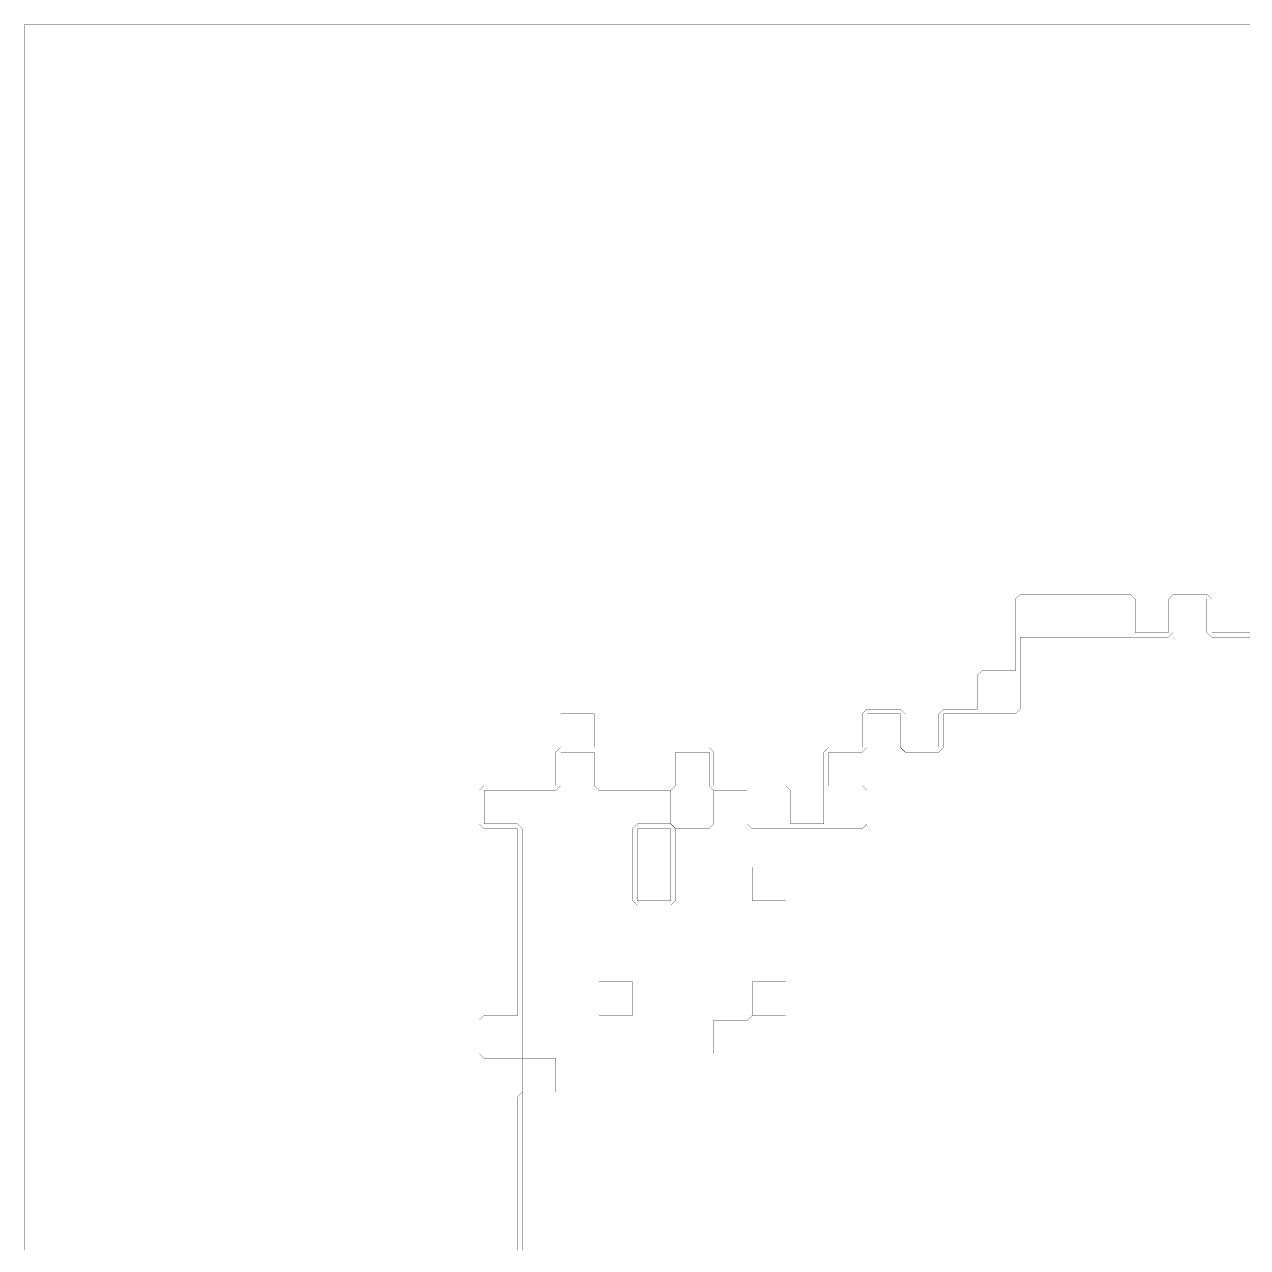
# Model space of a CAD drawing. Header units: metres. Extents: x 0 to 4990, y -4990 to 0.
# Drawn here: x 0 to 2495, y -2495 to 0 of the extents above; entities that cross this region are included whole.
import ezdxf

# ---------------------------------------------------------------- set-up
doc = ezdxf.new("R2010")
doc.units = ezdxf.units.M
for name, color, linetype in [('conductor', 1, 'Continuous'), ('dielectric', 8, 'Continuous'), ('substrate', 5, 'Continuous')]:
    doc.layers.add(name, color=color, linetype=linetype)

msp = doc.modelspace()

# ---------------------------------------------------------------- linework, layer by layer
at = {"layer": 'conductor', "const_width": 0.5}
msp.add_lwpolyline([(2500, -1250), (2490.234375, -1250), (2480.46875, -1250), (2470.703125, -1250), (2460.9375, -1250), (2451.171875, -1250), (2441.40625, -1250), (2431.640625, -1250), (2421.875, -1250), (2412.109375, -1240.234375), (2412.109375, -1230.46875), (2412.109375, -1220.703125), (2412.109375, -1210.9375), (2412.109375, -1201.171875), (2412.109375, -1191.40625), (2412.109375, -1181.640625), (2412.109375, -1171.875), (2402.34375, -1171.875), (2392.578125, -1171.875), (2382.8125, -1171.875), (2373.046875, -1171.875), (2363.28125, -1171.875), (2353.515625, -1171.875), (2343.75, -1171.875), (2343.75, -1181.640625), (2343.75, -1191.40625), (2343.75, -1201.171875), (2343.75, -1210.9375), (2343.75, -1220.703125), (2343.75, -1230.46875), (2343.75, -1240.234375), (2333.984375, -1250), (2324.21875, -1250), (2314.453125, -1250), (2304.6875, -1250), (2294.921875, -1250), (2285.15625, -1250), (2275.390625, -1250), (2265.625, -1250), (2255.859375, -1250), (2246.09375, -1250), (2236.328125, -1250), (2226.5625, -1250), (2216.796875, -1250), (2207.03125, -1250), (2197.265625, -1250), (2187.5, -1250), (2177.734375, -1250), (2167.96875, -1250), (2158.203125, -1250), (2148.4375, -1250), (2138.671875, -1250), (2128.90625, -1250), (2119.140625, -1250), (2109.375, -1250), (2099.609375, -1250), (2089.84375, -1250), (2080.078125, -1250), (2070.3125, -1250), (2060.546875, -1250), (2050.78125, -1250), (2041.015625, -1250), (2031.25, -1250), (2031.25, -1259.765625), (2031.25, -1269.53125), (2031.25, -1279.296875), (2031.25, -1289.0625), (2031.25, -1298.828125), (2031.25, -1308.59375), (2031.25, -1318.359375), (2031.25, -1328.125), (2031.25, -1337.890625), (2031.25, -1347.65625), (2031.25, -1357.421875), (2031.25, -1367.1875), (2031.25, -1376.953125), (2031.25, -1386.71875), (2031.25, -1396.484375), (2021.484375, -1406.25), (2011.71875, -1406.25), (2001.953125, -1406.25), (1992.1875, -1406.25), (1982.421875, -1406.25), (1972.65625, -1406.25), (1962.890625, -1406.25), (1953.125, -1406.25), (1943.359375, -1406.25), (1933.59375, -1406.25), (1923.828125, -1406.25), (1914.0625, -1406.25), (1904.296875, -1406.25), (1894.53125, -1406.25), (1884.765625, -1406.25), (1875, -1406.25), (1875, -1416.015625), (1875, -1425.78125), (1875, -1435.546875), (1875, -1445.3125), (1875, -1455.078125), (1875, -1464.84375), (1875, -1474.609375), (1865.234375, -1484.375), (1855.46875, -1484.375), (1845.703125, -1484.375), (1835.9375, -1484.375), (1826.171875, -1484.375), (1816.40625, -1484.375), (1806.640625, -1484.375), (1796.875, -1484.375), (1787.109375, -1474.609375), (1787.109375, -1464.84375), (1787.109375, -1455.078125), (1787.109375, -1445.3125), (1787.109375, -1435.546875), (1787.109375, -1425.78125), (1787.109375, -1416.015625), (1787.109375, -1406.25), (1777.34375, -1406.25), (1767.578125, -1406.25), (1757.8125, -1406.25), (1748.046875, -1406.25), (1738.28125, -1406.25), (1728.515625, -1406.25), (1718.75, -1406.25), (1718.75, -1416.015625), (1718.75, -1425.78125), (1718.75, -1435.546875), (1718.75, -1445.3125), (1718.75, -1455.078125), (1718.75, -1464.84375), (1718.75, -1474.609375), (1708.984375, -1484.375), (1699.21875, -1484.375), (1689.453125, -1484.375), (1679.6875, -1484.375), (1669.921875, -1484.375), (1660.15625, -1484.375), (1650.390625, -1484.375), (1640.625, -1484.375), (1640.625, -1494.140625), (1640.625, -1503.90625), (1640.625, -1513.671875), (1640.625, -1523.4375), (1640.625, -1533.203125), (1640.625, -1542.96875), (1640.625, -1552.734375), (1650.390625, -1552.734375), (1660.15625, -1552.734375), (1669.921875, -1552.734375), (1679.6875, -1552.734375), (1689.453125, -1552.734375), (1699.21875, -1552.734375), (1708.984375, -1552.734375), (1718.75, -1562.5), (1718.75, -1572.265625), (1718.75, -1582.03125), (1718.75, -1591.796875), (1718.75, -1601.5625), (1718.75, -1611.328125), (1718.75, -1621.09375), (1718.75, -1630.859375), (1708.984375, -1640.625), (1699.21875, -1640.625), (1689.453125, -1640.625), (1679.6875, -1640.625), (1669.921875, -1640.625), (1660.15625, -1640.625), (1650.390625, -1640.625), (1640.625, -1640.625), (1630.859375, -1640.625), (1621.09375, -1640.625), (1611.328125, -1640.625), (1601.5625, -1640.625), (1591.796875, -1640.625), (1582.03125, -1640.625), (1572.265625, -1640.625), (1562.5, -1640.625), (1552.734375, -1640.625), (1542.96875, -1640.625), (1533.203125, -1640.625), (1523.4375, -1640.625), (1513.671875, -1640.625), (1503.90625, -1640.625), (1494.140625, -1640.625), (1484.375, -1640.625), (1474.609375, -1630.859375), (1474.609375, -1621.09375), (1474.609375, -1611.328125), (1474.609375, -1601.5625), (1474.609375, -1591.796875), (1474.609375, -1582.03125), (1474.609375, -1572.265625), (1474.609375, -1562.5), (1464.84375, -1562.5), (1455.078125, -1562.5), (1445.3125, -1562.5), (1435.546875, -1562.5), (1425.78125, -1562.5), (1416.015625, -1562.5), (1406.25, -1562.5), (1396.484375, -1552.734375), (1396.484375, -1542.96875), (1396.484375, -1533.203125), (1396.484375, -1523.4375), (1396.484375, -1513.671875), (1396.484375, -1503.90625), (1396.484375, -1494.140625), (1396.484375, -1484.375), (1386.71875, -1484.375), (1376.953125, -1484.375), (1367.1875, -1484.375), (1357.421875, -1484.375), (1347.65625, -1484.375), (1337.890625, -1484.375), (1328.125, -1484.375), (1328.125, -1494.140625), (1328.125, -1503.90625), (1328.125, -1513.671875), (1328.125, -1523.4375), (1328.125, -1533.203125), (1328.125, -1542.96875), (1328.125, -1552.734375), (1318.359375, -1562.5), (1308.59375, -1562.5), (1298.828125, -1562.5), (1289.0625, -1562.5), (1279.296875, -1562.5), (1269.53125, -1562.5), (1259.765625, -1562.5), (1250, -1562.5), (1240.234375, -1562.5), (1230.46875, -1562.5), (1220.703125, -1562.5), (1210.9375, -1562.5), (1201.171875, -1562.5), (1191.40625, -1562.5), (1181.640625, -1562.5), (1171.875, -1562.5), (1162.109375, -1552.734375), (1162.109375, -1542.96875), (1162.109375, -1533.203125), (1162.109375, -1523.4375), (1162.109375, -1513.671875), (1162.109375, -1503.90625), (1162.109375, -1494.140625), (1162.109375, -1484.375), (1152.34375, -1484.375), (1142.578125, -1484.375), (1132.8125, -1484.375), (1123.046875, -1484.375), (1113.28125, -1484.375), (1103.515625, -1484.375), (1093.75, -1484.375), (1093.75, -1494.140625), (1093.75, -1503.90625), (1093.75, -1513.671875), (1093.75, -1523.4375), (1093.75, -1533.203125), (1093.75, -1542.96875), (1093.75, -1552.734375), (1083.984375, -1562.5), (1074.21875, -1562.5), (1064.453125, -1562.5), (1054.6875, -1562.5), (1044.921875, -1562.5), (1035.15625, -1562.5), (1025.390625, -1562.5), (1015.625, -1562.5), (1005.859375, -1562.5), (996.09375, -1562.5), (986.328125, -1562.5), (976.5625, -1562.5), (966.796875, -1562.5), (957.03125, -1562.5), (947.265625, -1562.5), (937.5, -1562.5), (937.5, -1572.265625), (937.5, -1582.03125), (937.5, -1591.796875), (937.5, -1601.5625), (937.5, -1611.328125), (937.5, -1621.09375), (937.5, -1630.859375), (947.265625, -1630.859375), (957.03125, -1630.859375), (966.796875, -1630.859375), (976.5625, -1630.859375), (986.328125, -1630.859375), (996.09375, -1630.859375), (1005.859375, -1630.859375), (1015.625, -1640.625), (1015.625, -1650.390625), (1015.625, -1660.15625), (1015.625, -1669.921875), (1015.625, -1679.6875), (1015.625, -1689.453125), (1015.625, -1699.21875), (1015.625, -1708.984375), (1015.625, -1718.75), (1015.625, -1728.515625), (1015.625, -1738.28125), (1015.625, -1748.046875), (1015.625, -1757.8125), (1015.625, -1767.578125), (1015.625, -1777.34375), (1015.625, -1787.109375), (1015.625, -1796.875), (1015.625, -1806.640625), (1015.625, -1816.40625), (1015.625, -1826.171875), (1015.625, -1835.9375), (1015.625, -1845.703125), (1015.625, -1855.46875), (1015.625, -1865.234375), (1015.625, -1875), (1015.625, -1884.765625), (1015.625, -1894.53125), (1015.625, -1904.296875), (1015.625, -1914.0625), (1015.625, -1923.828125), (1015.625, -1933.59375), (1015.625, -1943.359375), (1015.625, -1953.125), (1015.625, -1962.890625), (1015.625, -1972.65625), (1015.625, -1982.421875), (1015.625, -1992.1875), (1015.625, -2001.953125), (1015.625, -2011.71875), (1015.625, -2021.484375), (1015.625, -2031.25), (1015.625, -2041.015625), (1015.625, -2050.78125), (1015.625, -2060.546875), (1015.625, -2070.3125), (1015.625, -2080.078125), (1015.625, -2089.84375), (1015.625, -2099.609375), (1015.625, -2109.375), (1015.625, -2119.140625), (1015.625, -2128.90625), (1015.625, -2138.671875), (1015.625, -2148.4375), (1015.625, -2158.203125), (1015.625, -2167.96875), (1015.625, -2177.734375), (1015.625, -2187.5), (1015.625, -2197.265625), (1015.625, -2207.03125), (1015.625, -2216.796875), (1015.625, -2226.5625), (1015.625, -2236.328125), (1015.625, -2246.09375), (1015.625, -2255.859375), (1015.625, -2265.625), (1015.625, -2275.390625), (1015.625, -2285.15625), (1015.625, -2294.921875), (1015.625, -2304.6875), (1015.625, -2314.453125), (1015.625, -2324.21875), (1015.625, -2333.984375), (1015.625, -2343.75), (1015.625, -2353.515625), (1015.625, -2363.28125), (1015.625, -2373.046875), (1015.625, -2382.8125), (1015.625, -2392.578125), (1015.625, -2402.34375), (1015.625, -2412.109375), (1015.625, -2421.875), (1015.625, -2431.640625), (1015.625, -2441.40625), (1015.625, -2451.171875), (1015.625, -2460.9375), (1015.625, -2470.703125), (1015.625, -2480.46875), (1015.625, -2490.234375), (1015.625, -2500)], dxfattribs=at)
for points in [[(1318.359375, -1562.5), (1328.125, -1552.734375), (1337.890625, -1552.734375), (1347.65625, -1552.734375), (1357.421875, -1552.734375), (1367.1875, -1552.734375), (1376.953125, -1552.734375), (1386.71875, -1552.734375), (1396.484375, -1552.734375), (1406.25, -1562.5), (1406.25, -1572.265625), (1406.25, -1582.03125), (1406.25, -1591.796875), (1406.25, -1601.5625), (1406.25, -1611.328125), (1406.25, -1621.09375), (1406.25, -1630.859375), (1396.484375, -1640.625), (1386.71875, -1640.625), (1376.953125, -1640.625), (1367.1875, -1640.625), (1357.421875, -1640.625), (1347.65625, -1640.625), (1337.890625, -1640.625), (1328.125, -1640.625), (1318.359375, -1630.859375), (1318.359375, -1621.09375), (1318.359375, -1611.328125), (1318.359375, -1601.5625), (1318.359375, -1591.796875), (1318.359375, -1582.03125), (1318.359375, -1572.265625)], [(1240.234375, -1640.625), (1250, -1630.859375), (1259.765625, -1630.859375), (1269.53125, -1630.859375), (1279.296875, -1630.859375), (1289.0625, -1630.859375), (1298.828125, -1630.859375), (1308.59375, -1630.859375), (1318.359375, -1630.859375), (1328.125, -1640.625), (1328.125, -1650.390625), (1328.125, -1660.15625), (1328.125, -1669.921875), (1328.125, -1679.6875), (1328.125, -1689.453125), (1328.125, -1699.21875), (1328.125, -1708.984375), (1328.125, -1718.75), (1328.125, -1728.515625), (1328.125, -1738.28125), (1328.125, -1748.046875), (1328.125, -1757.8125), (1328.125, -1767.578125), (1328.125, -1777.34375), (1328.125, -1787.109375), (1318.359375, -1796.875), (1308.59375, -1796.875), (1298.828125, -1796.875), (1289.0625, -1796.875), (1279.296875, -1796.875), (1269.53125, -1796.875), (1259.765625, -1796.875), (1250, -1796.875), (1240.234375, -1787.109375), (1240.234375, -1777.34375), (1240.234375, -1767.578125), (1240.234375, -1757.8125), (1240.234375, -1748.046875), (1240.234375, -1738.28125), (1240.234375, -1728.515625), (1240.234375, -1718.75), (1240.234375, -1708.984375), (1240.234375, -1699.21875), (1240.234375, -1689.453125), (1240.234375, -1679.6875), (1240.234375, -1669.921875), (1240.234375, -1660.15625), (1240.234375, -1650.390625)]]:
    msp.add_lwpolyline(points, close=True, dxfattribs=at)
at = {"layer": 'dielectric', "const_width": 0.5}
msp.add_lwpolyline([(1093.75, -1406.25), (1093.75, -1416.015625), (1093.75, -1425.78125), (1093.75, -1435.546875), (1093.75, -1445.3125), (1093.75, -1455.078125), (1093.75, -1464.84375), (1093.75, -1474.609375), (1103.515625, -1474.609375), (1113.28125, -1474.609375), (1123.046875, -1474.609375), (1132.8125, -1474.609375), (1142.578125, -1474.609375), (1152.34375, -1474.609375), (1162.109375, -1474.609375), (1162.109375, -1464.84375), (1162.109375, -1455.078125), (1162.109375, -1445.3125), (1162.109375, -1435.546875), (1162.109375, -1425.78125), (1162.109375, -1416.015625), (1162.109375, -1406.25), (1152.34375, -1406.25), (1142.578125, -1406.25), (1132.8125, -1406.25), (1123.046875, -1406.25), (1113.28125, -1406.25), (1103.515625, -1406.25)], close=True, dxfattribs=at)
at = {"layer": 'substrate', "const_width": 0.5}
for points in [[(2500, 0), (2490.234375, 0), (2480.46875, 0), (2470.703125, 0), (2460.9375, 0), (2451.171875, 0), (2441.40625, 0), (2431.640625, 0), (2421.875, 0), (2412.109375, 0), (2402.34375, 0), (2392.578125, 0), (2382.8125, 0), (2373.046875, 0), (2363.28125, 0), (2353.515625, 0), (2343.75, 0), (2333.984375, 0), (2324.21875, 0), (2314.453125, 0), (2304.6875, 0), (2294.921875, 0), (2285.15625, 0), (2275.390625, 0), (2265.625, 0), (2255.859375, 0), (2246.09375, 0), (2236.328125, 0), (2226.5625, 0), (2216.796875, 0), (2207.03125, 0), (2197.265625, 0), (2187.5, 0), (2177.734375, 0), (2167.96875, 0), (2158.203125, 0), (2148.4375, 0), (2138.671875, 0), (2128.90625, 0), (2119.140625, 0), (2109.375, 0), (2099.609375, 0), (2089.84375, 0), (2080.078125, 0), (2070.3125, 0), (2060.546875, 0), (2050.78125, 0), (2041.015625, 0), (2031.25, 0), (2021.484375, 0), (2011.71875, 0), (2001.953125, 0), (1992.1875, 0), (1982.421875, 0), (1972.65625, 0), (1962.890625, 0), (1953.125, 0), (1943.359375, 0), (1933.59375, 0), (1923.828125, 0), (1914.0625, 0), (1904.296875, 0), (1894.53125, 0), (1884.765625, 0), (1875, 0), (1865.234375, 0), (1855.46875, 0), (1845.703125, 0), (1835.9375, 0), (1826.171875, 0), (1816.40625, 0), (1806.640625, 0), (1796.875, 0), (1787.109375, 0), (1777.34375, 0), (1767.578125, 0), (1757.8125, 0), (1748.046875, 0), (1738.28125, 0), (1728.515625, 0), (1718.75, 0), (1708.984375, 0), (1699.21875, 0), (1689.453125, 0), (1679.6875, 0), (1669.921875, 0), (1660.15625, 0), (1650.390625, 0), (1640.625, 0), (1630.859375, 0), (1621.09375, 0), (1611.328125, 0), (1601.5625, 0), (1591.796875, 0), (1582.03125, 0), (1572.265625, 0), (1562.5, 0), (1552.734375, 0), (1542.96875, 0), (1533.203125, 0), (1523.4375, 0), (1513.671875, 0), (1503.90625, 0), (1494.140625, 0), (1484.375, 0), (1474.609375, 0), (1464.84375, 0), (1455.078125, 0), (1445.3125, 0), (1435.546875, 0), (1425.78125, 0), (1416.015625, 0), (1406.25, 0), (1396.484375, 0), (1386.71875, 0), (1376.953125, 0), (1367.1875, 0), (1357.421875, 0), (1347.65625, 0), (1337.890625, 0), (1328.125, 0), (1318.359375, 0), (1308.59375, 0), (1298.828125, 0), (1289.0625, 0), (1279.296875, 0), (1269.53125, 0), (1259.765625, 0), (1250, 0), (1240.234375, 0), (1230.46875, 0), (1220.703125, 0), (1210.9375, 0), (1201.171875, 0), (1191.40625, 0), (1181.640625, 0), (1171.875, 0), (1162.109375, 0), (1152.34375, 0), (1142.578125, 0), (1132.8125, 0), (1123.046875, 0), (1113.28125, 0), (1103.515625, 0), (1093.75, 0), (1083.984375, 0), (1074.21875, 0), (1064.453125, 0), (1054.6875, 0), (1044.921875, 0), (1035.15625, 0), (1025.390625, 0), (1015.625, 0), (1005.859375, 0), (996.09375, 0), (986.328125, 0), (976.5625, 0), (966.796875, 0), (957.03125, 0), (947.265625, 0), (937.5, 0), (927.734375, 0), (917.96875, 0), (908.203125, 0), (898.4375, 0), (888.671875, 0), (878.90625, 0), (869.140625, 0), (859.375, 0), (849.609375, 0), (839.84375, 0), (830.078125, 0), (820.3125, 0), (810.546875, 0), (800.78125, 0), (791.015625, 0), (781.25, 0), (771.484375, 0), (761.71875, 0), (751.953125, 0), (742.1875, 0), (732.421875, 0), (722.65625, 0), (712.890625, 0), (703.125, 0), (693.359375, 0), (683.59375, 0), (673.828125, 0), (664.0625, 0), (654.296875, 0), (644.53125, 0), (634.765625, 0), (625, 0), (615.234375, 0), (605.46875, 0), (595.703125, 0), (585.9375, 0), (576.171875, 0), (566.40625, 0), (556.640625, 0), (546.875, 0), (537.109375, 0), (527.34375, 0), (517.578125, 0), (507.8125, 0), (498.046875, 0), (488.28125, 0), (478.515625, 0), (468.75, 0), (458.984375, 0), (449.21875, 0), (439.453125, 0), (429.6875, 0), (419.921875, 0), (410.15625, 0), (400.390625, 0), (390.625, 0), (380.859375, 0), (371.09375, 0), (361.328125, 0), (351.5625, 0), (341.796875, 0), (332.03125, 0), (322.265625, 0), (312.5, 0), (302.734375, 0), (292.96875, 0), (283.203125, 0), (273.4375, 0), (263.671875, 0), (253.90625, 0), (244.140625, 0), (234.375, 0), (224.609375, 0), (214.84375, 0), (205.078125, 0), (195.3125, 0), (185.546875, 0), (175.78125, 0), (166.015625, 0), (156.25, 0), (146.484375, 0), (136.71875, 0), (126.953125, 0), (117.1875, 0), (107.421875, 0), (97.65625, 0), (87.890625, 0), (78.125, 0), (68.359375, 0), (58.59375, 0), (48.828125, 0), (39.0625, 0), (29.296875, 0), (19.53125, 0), (9.765625, 0), (0, 0), (0, -9.765625), (0, -19.53125), (0, -29.296875), (0, -39.0625), (0, -48.828125), (0, -58.59375), (0, -68.359375), (0, -78.125), (0, -87.890625), (0, -97.65625), (0, -107.421875), (0, -117.1875), (0, -126.953125), (0, -136.71875), (0, -146.484375), (0, -156.25), (0, -166.015625), (0, -175.78125), (0, -185.546875), (0, -195.3125), (0, -205.078125), (0, -214.84375), (0, -224.609375), (0, -234.375), (0, -244.140625), (0, -253.90625), (0, -263.671875), (0, -273.4375), (0, -283.203125), (0, -292.96875), (0, -302.734375), (0, -312.5), (0, -322.265625), (0, -332.03125), (0, -341.796875), (0, -351.5625), (0, -361.328125), (0, -371.09375), (0, -380.859375), (0, -390.625), (0, -400.390625), (0, -410.15625), (0, -419.921875), (0, -429.6875), (0, -439.453125), (0, -449.21875), (0, -458.984375), (0, -468.75), (0, -478.515625), (0, -488.28125), (0, -498.046875), (0, -507.8125), (0, -517.578125), (0, -527.34375), (0, -537.109375), (0, -546.875), (0, -556.640625), (0, -566.40625), (0, -576.171875), (0, -585.9375), (0, -595.703125), (0, -605.46875), (0, -615.234375), (0, -625), (0, -634.765625), (0, -644.53125), (0, -654.296875), (0, -664.0625), (0, -673.828125), (0, -683.59375), (0, -693.359375), (0, -703.125), (0, -712.890625), (0, -722.65625), (0, -732.421875), (0, -742.1875), (0, -751.953125), (0, -761.71875), (0, -771.484375), (0, -781.25), (0, -791.015625), (0, -800.78125), (0, -810.546875), (0, -820.3125), (0, -830.078125), (0, -839.84375), (0, -849.609375), (0, -859.375), (0, -869.140625), (0, -878.90625), (0, -888.671875), (0, -898.4375), (0, -908.203125), (0, -917.96875), (0, -927.734375), (0, -937.5), (0, -947.265625), (0, -957.03125), (0, -966.796875), (0, -976.5625), (0, -986.328125), (0, -996.09375), (0, -1005.859375), (0, -1015.625), (0, -1025.390625), (0, -1035.15625), (0, -1044.921875), (0, -1054.6875), (0, -1064.453125), (0, -1074.21875), (0, -1083.984375), (0, -1093.75), (0, -1103.515625), (0, -1113.28125), (0, -1123.046875), (0, -1132.8125), (0, -1142.578125), (0, -1152.34375), (0, -1162.109375), (0, -1171.875), (0, -1181.640625), (0, -1191.40625), (0, -1201.171875), (0, -1210.9375), (0, -1220.703125), (0, -1230.46875), (0, -1240.234375), (0, -1250), (0, -1259.765625), (0, -1269.53125), (0, -1279.296875), (0, -1289.0625), (0, -1298.828125), (0, -1308.59375), (0, -1318.359375), (0, -1328.125), (0, -1337.890625), (0, -1347.65625), (0, -1357.421875), (0, -1367.1875), (0, -1376.953125), (0, -1386.71875), (0, -1396.484375), (0, -1406.25), (0, -1416.015625), (0, -1425.78125), (0, -1435.546875), (0, -1445.3125), (0, -1455.078125), (0, -1464.84375), (0, -1474.609375), (0, -1484.375), (0, -1494.140625), (0, -1503.90625), (0, -1513.671875), (0, -1523.4375), (0, -1533.203125), (0, -1542.96875), (0, -1552.734375), (0, -1562.5), (0, -1572.265625), (0, -1582.03125), (0, -1591.796875), (0, -1601.5625), (0, -1611.328125), (0, -1621.09375), (0, -1630.859375), (0, -1640.625), (0, -1650.390625), (0, -1660.15625), (0, -1669.921875), (0, -1679.6875), (0, -1689.453125), (0, -1699.21875), (0, -1708.984375), (0, -1718.75), (0, -1728.515625), (0, -1738.28125), (0, -1748.046875), (0, -1757.8125), (0, -1767.578125), (0, -1777.34375), (0, -1787.109375), (0, -1796.875), (0, -1806.640625), (0, -1816.40625), (0, -1826.171875), (0, -1835.9375), (0, -1845.703125), (0, -1855.46875), (0, -1865.234375), (0, -1875), (0, -1884.765625), (0, -1894.53125), (0, -1904.296875), (0, -1914.0625), (0, -1923.828125), (0, -1933.59375), (0, -1943.359375), (0, -1953.125), (0, -1962.890625), (0, -1972.65625), (0, -1982.421875), (0, -1992.1875), (0, -2001.953125), (0, -2011.71875), (0, -2021.484375), (0, -2031.25), (0, -2041.015625), (0, -2050.78125), (0, -2060.546875), (0, -2070.3125), (0, -2080.078125), (0, -2089.84375), (0, -2099.609375), (0, -2109.375), (0, -2119.140625), (0, -2128.90625), (0, -2138.671875), (0, -2148.4375), (0, -2158.203125), (0, -2167.96875), (0, -2177.734375), (0, -2187.5), (0, -2197.265625), (0, -2207.03125), (0, -2216.796875), (0, -2226.5625), (0, -2236.328125), (0, -2246.09375), (0, -2255.859375), (0, -2265.625), (0, -2275.390625), (0, -2285.15625), (0, -2294.921875), (0, -2304.6875), (0, -2314.453125), (0, -2324.21875), (0, -2333.984375), (0, -2343.75), (0, -2353.515625), (0, -2363.28125), (0, -2373.046875), (0, -2382.8125), (0, -2392.578125), (0, -2402.34375), (0, -2412.109375), (0, -2421.875), (0, -2431.640625), (0, -2441.40625), (0, -2451.171875), (0, -2460.9375), (0, -2470.703125), (0, -2480.46875), (0, -2490.234375), (0, -2500)], [(1005.859375, -2500), (1005.859375, -2490.234375), (1005.859375, -2480.46875), (1005.859375, -2470.703125), (1005.859375, -2460.9375), (1005.859375, -2451.171875), (1005.859375, -2441.40625), (1005.859375, -2431.640625), (1005.859375, -2421.875), (1005.859375, -2412.109375), (1005.859375, -2402.34375), (1005.859375, -2392.578125), (1005.859375, -2382.8125), (1005.859375, -2373.046875), (1005.859375, -2363.28125), (1005.859375, -2353.515625), (1005.859375, -2343.75), (1005.859375, -2333.984375), (1005.859375, -2324.21875), (1005.859375, -2314.453125), (1005.859375, -2304.6875), (1005.859375, -2294.921875), (1005.859375, -2285.15625), (1005.859375, -2275.390625), (1005.859375, -2265.625), (1005.859375, -2255.859375), (1005.859375, -2246.09375), (1005.859375, -2236.328125), (1005.859375, -2226.5625), (1005.859375, -2216.796875), (1005.859375, -2207.03125), (1005.859375, -2197.265625), (1005.859375, -2187.5), (1015.625, -2177.734375), (1025.390625, -2177.734375), (1035.15625, -2177.734375), (1044.921875, -2177.734375), (1054.6875, -2177.734375), (1064.453125, -2177.734375), (1074.21875, -2177.734375), (1083.984375, -2177.734375), (1083.984375, -2167.96875), (1083.984375, -2158.203125), (1083.984375, -2148.4375), (1083.984375, -2138.671875), (1083.984375, -2128.90625), (1083.984375, -2119.140625), (1083.984375, -2109.375), (1074.21875, -2109.375), (1064.453125, -2109.375), (1054.6875, -2109.375), (1044.921875, -2109.375), (1035.15625, -2109.375), (1025.390625, -2109.375), (1015.625, -2109.375), (1005.859375, -2109.375), (996.09375, -2109.375), (986.328125, -2109.375), (976.5625, -2109.375), (966.796875, -2109.375), (957.03125, -2109.375), (947.265625, -2109.375), (937.5, -2109.375), (927.734375, -2099.609375), (927.734375, -2089.84375), (927.734375, -2080.078125), (927.734375, -2070.3125), (927.734375, -2060.546875), (927.734375, -2050.78125), (927.734375, -2041.015625), (927.734375, -2031.25), (937.5, -2021.484375), (947.265625, -2021.484375), (957.03125, -2021.484375), (966.796875, -2021.484375), (976.5625, -2021.484375), (986.328125, -2021.484375), (996.09375, -2021.484375), (1005.859375, -2021.484375), (1005.859375, -2011.71875), (1005.859375, -2001.953125), (1005.859375, -1992.1875), (1005.859375, -1982.421875), (1005.859375, -1972.65625), (1005.859375, -1962.890625), (1005.859375, -1953.125), (1005.859375, -1943.359375), (1005.859375, -1933.59375), (1005.859375, -1923.828125), (1005.859375, -1914.0625), (1005.859375, -1904.296875), (1005.859375, -1894.53125), (1005.859375, -1884.765625), (1005.859375, -1875), (1005.859375, -1865.234375), (1005.859375, -1855.46875), (1005.859375, -1845.703125), (1005.859375, -1835.9375), (1005.859375, -1826.171875), (1005.859375, -1816.40625), (1005.859375, -1806.640625), (1005.859375, -1796.875), (1005.859375, -1787.109375), (1005.859375, -1777.34375), (1005.859375, -1767.578125), (1005.859375, -1757.8125), (1005.859375, -1748.046875), (1005.859375, -1738.28125), (1005.859375, -1728.515625), (1005.859375, -1718.75), (1005.859375, -1708.984375), (1005.859375, -1699.21875), (1005.859375, -1689.453125), (1005.859375, -1679.6875), (1005.859375, -1669.921875), (1005.859375, -1660.15625), (1005.859375, -1650.390625), (1005.859375, -1640.625), (996.09375, -1640.625), (986.328125, -1640.625), (976.5625, -1640.625), (966.796875, -1640.625), (957.03125, -1640.625), (947.265625, -1640.625), (937.5, -1640.625), (927.734375, -1630.859375), (927.734375, -1621.09375), (927.734375, -1611.328125), (927.734375, -1601.5625), (927.734375, -1591.796875), (927.734375, -1582.03125), (927.734375, -1572.265625), (927.734375, -1562.5), (937.5, -1552.734375), (947.265625, -1552.734375), (957.03125, -1552.734375), (966.796875, -1552.734375), (976.5625, -1552.734375), (986.328125, -1552.734375), (996.09375, -1552.734375), (1005.859375, -1552.734375), (1015.625, -1552.734375), (1025.390625, -1552.734375), (1035.15625, -1552.734375), (1044.921875, -1552.734375), (1054.6875, -1552.734375), (1064.453125, -1552.734375), (1074.21875, -1552.734375), (1083.984375, -1552.734375), (1083.984375, -1542.96875), (1083.984375, -1533.203125), (1083.984375, -1523.4375), (1083.984375, -1513.671875), (1083.984375, -1503.90625), (1083.984375, -1494.140625), (1083.984375, -1484.375), (1093.75, -1474.609375), (1103.515625, -1474.609375), (1113.28125, -1474.609375), (1123.046875, -1474.609375), (1132.8125, -1474.609375), (1142.578125, -1474.609375), (1152.34375, -1474.609375), (1162.109375, -1474.609375), (1171.875, -1474.609375), (1181.640625, -1474.609375), (1191.40625, -1474.609375), (1201.171875, -1474.609375), (1210.9375, -1474.609375), (1220.703125, -1474.609375), (1230.46875, -1474.609375), (1240.234375, -1474.609375), (1250, -1474.609375), (1259.765625, -1474.609375), (1269.53125, -1474.609375), (1279.296875, -1474.609375), (1289.0625, -1474.609375), (1298.828125, -1474.609375), (1308.59375, -1474.609375), (1318.359375, -1474.609375), (1328.125, -1474.609375), (1337.890625, -1474.609375), (1347.65625, -1474.609375), (1357.421875, -1474.609375), (1367.1875, -1474.609375), (1376.953125, -1474.609375), (1386.71875, -1474.609375), (1396.484375, -1474.609375), (1406.25, -1484.375), (1406.25, -1494.140625), (1406.25, -1503.90625), (1406.25, -1513.671875), (1406.25, -1523.4375), (1406.25, -1533.203125), (1406.25, -1542.96875), (1406.25, -1552.734375), (1416.015625, -1552.734375), (1425.78125, -1552.734375), (1435.546875, -1552.734375), (1445.3125, -1552.734375), (1455.078125, -1552.734375), (1464.84375, -1552.734375), (1474.609375, -1552.734375), (1484.375, -1552.734375), (1494.140625, -1552.734375), (1503.90625, -1552.734375), (1513.671875, -1552.734375), (1523.4375, -1552.734375), (1533.203125, -1552.734375), (1542.96875, -1552.734375), (1552.734375, -1552.734375), (1562.5, -1562.5), (1562.5, -1572.265625), (1562.5, -1582.03125), (1562.5, -1591.796875), (1562.5, -1601.5625), (1562.5, -1611.328125), (1562.5, -1621.09375), (1562.5, -1630.859375), (1572.265625, -1630.859375), (1582.03125, -1630.859375), (1591.796875, -1630.859375), (1601.5625, -1630.859375), (1611.328125, -1630.859375), (1621.09375, -1630.859375), (1630.859375, -1630.859375), (1630.859375, -1621.09375), (1630.859375, -1611.328125), (1630.859375, -1601.5625), (1630.859375, -1591.796875), (1630.859375, -1582.03125), (1630.859375, -1572.265625), (1630.859375, -1562.5), (1630.859375, -1552.734375), (1630.859375, -1542.96875), (1630.859375, -1533.203125), (1630.859375, -1523.4375), (1630.859375, -1513.671875), (1630.859375, -1503.90625), (1630.859375, -1494.140625), (1630.859375, -1484.375), (1640.625, -1474.609375), (1650.390625, -1474.609375), (1660.15625, -1474.609375), (1669.921875, -1474.609375), (1679.6875, -1474.609375), (1689.453125, -1474.609375), (1699.21875, -1474.609375), (1708.984375, -1474.609375), (1708.984375, -1464.84375), (1708.984375, -1455.078125), (1708.984375, -1445.3125), (1708.984375, -1435.546875), (1708.984375, -1425.78125), (1708.984375, -1416.015625), (1708.984375, -1406.25), (1718.75, -1396.484375), (1728.515625, -1396.484375), (1738.28125, -1396.484375), (1748.046875, -1396.484375), (1757.8125, -1396.484375), (1767.578125, -1396.484375), (1777.34375, -1396.484375), (1787.109375, -1396.484375), (1796.875, -1406.25), (1796.875, -1416.015625), (1796.875, -1425.78125), (1796.875, -1435.546875), (1796.875, -1445.3125), (1796.875, -1455.078125), (1796.875, -1464.84375), (1796.875, -1474.609375), (1806.640625, -1474.609375), (1816.40625, -1474.609375), (1826.171875, -1474.609375), (1835.9375, -1474.609375), (1845.703125, -1474.609375), (1855.46875, -1474.609375), (1865.234375, -1474.609375), (1865.234375, -1464.84375), (1865.234375, -1455.078125), (1865.234375, -1445.3125), (1865.234375, -1435.546875), (1865.234375, -1425.78125), (1865.234375, -1416.015625), (1865.234375, -1406.25), (1875, -1396.484375), (1884.765625, -1396.484375), (1894.53125, -1396.484375), (1904.296875, -1396.484375), (1914.0625, -1396.484375), (1923.828125, -1396.484375), (1933.59375, -1396.484375), (1943.359375, -1396.484375), (1943.359375, -1386.71875), (1943.359375, -1376.953125), (1943.359375, -1367.1875), (1943.359375, -1357.421875), (1943.359375, -1347.65625), (1943.359375, -1337.890625), (1943.359375, -1328.125), (1953.125, -1318.359375), (1962.890625, -1318.359375), (1972.65625, -1318.359375), (1982.421875, -1318.359375), (1992.1875, -1318.359375), (2001.953125, -1318.359375), (2011.71875, -1318.359375), (2021.484375, -1318.359375), (2021.484375, -1308.59375), (2021.484375, -1298.828125), (2021.484375, -1289.0625), (2021.484375, -1279.296875), (2021.484375, -1269.53125), (2021.484375, -1259.765625), (2021.484375, -1250), (2021.484375, -1240.234375), (2021.484375, -1230.46875), (2021.484375, -1220.703125), (2021.484375, -1210.9375), (2021.484375, -1201.171875), (2021.484375, -1191.40625), (2021.484375, -1181.640625), (2021.484375, -1171.875), (2031.25, -1162.109375), (2041.015625, -1162.109375), (2050.78125, -1162.109375), (2060.546875, -1162.109375), (2070.3125, -1162.109375), (2080.078125, -1162.109375), (2089.84375, -1162.109375), (2099.609375, -1162.109375), (2109.375, -1162.109375), (2119.140625, -1162.109375), (2128.90625, -1162.109375), (2138.671875, -1162.109375), (2148.4375, -1162.109375), (2158.203125, -1162.109375), (2167.96875, -1162.109375), (2177.734375, -1162.109375), (2187.5, -1162.109375), (2197.265625, -1162.109375), (2207.03125, -1162.109375), (2216.796875, -1162.109375), (2226.5625, -1162.109375), (2236.328125, -1162.109375), (2246.09375, -1162.109375), (2255.859375, -1162.109375), (2265.625, -1171.875), (2265.625, -1181.640625), (2265.625, -1191.40625), (2265.625, -1201.171875), (2265.625, -1210.9375), (2265.625, -1220.703125), (2265.625, -1230.46875), (2265.625, -1240.234375), (2275.390625, -1240.234375), (2285.15625, -1240.234375), (2294.921875, -1240.234375), (2304.6875, -1240.234375), (2314.453125, -1240.234375), (2324.21875, -1240.234375), (2333.984375, -1240.234375), (2333.984375, -1230.46875), (2333.984375, -1220.703125), (2333.984375, -1210.9375), (2333.984375, -1201.171875), (2333.984375, -1191.40625), (2333.984375, -1181.640625), (2333.984375, -1171.875), (2343.75, -1162.109375), (2353.515625, -1162.109375), (2363.28125, -1162.109375), (2373.046875, -1162.109375), (2382.8125, -1162.109375), (2392.578125, -1162.109375), (2402.34375, -1162.109375), (2412.109375, -1162.109375), (2421.875, -1171.875), (2421.875, -1181.640625), (2421.875, -1191.40625), (2421.875, -1201.171875), (2421.875, -1210.9375), (2421.875, -1220.703125), (2421.875, -1230.46875), (2421.875, -1240.234375), (2431.640625, -1240.234375), (2441.40625, -1240.234375), (2451.171875, -1240.234375), (2460.9375, -1240.234375), (2470.703125, -1240.234375), (2480.46875, -1240.234375), (2490.234375, -1240.234375), (2500, -1240.234375)]]:
    msp.add_lwpolyline(points, dxfattribs=at)
for points in [[(1250, -1640.625), (1250, -1650.390625), (1250, -1660.15625), (1250, -1669.921875), (1250, -1679.6875), (1250, -1689.453125), (1250, -1699.21875), (1250, -1708.984375), (1250, -1718.75), (1250, -1728.515625), (1250, -1738.28125), (1250, -1748.046875), (1250, -1757.8125), (1250, -1767.578125), (1250, -1777.34375), (1250, -1787.109375), (1259.765625, -1787.109375), (1269.53125, -1787.109375), (1279.296875, -1787.109375), (1289.0625, -1787.109375), (1298.828125, -1787.109375), (1308.59375, -1787.109375), (1318.359375, -1787.109375), (1318.359375, -1777.34375), (1318.359375, -1767.578125), (1318.359375, -1757.8125), (1318.359375, -1748.046875), (1318.359375, -1738.28125), (1318.359375, -1728.515625), (1318.359375, -1718.75), (1318.359375, -1708.984375), (1318.359375, -1699.21875), (1318.359375, -1689.453125), (1318.359375, -1679.6875), (1318.359375, -1669.921875), (1318.359375, -1660.15625), (1318.359375, -1650.390625), (1318.359375, -1640.625), (1308.59375, -1640.625), (1298.828125, -1640.625), (1289.0625, -1640.625), (1279.296875, -1640.625), (1269.53125, -1640.625), (1259.765625, -1640.625)], [(1484.375, -1718.75), (1484.375, -1728.515625), (1484.375, -1738.28125), (1484.375, -1748.046875), (1484.375, -1757.8125), (1484.375, -1767.578125), (1484.375, -1777.34375), (1484.375, -1787.109375), (1494.140625, -1787.109375), (1503.90625, -1787.109375), (1513.671875, -1787.109375), (1523.4375, -1787.109375), (1533.203125, -1787.109375), (1542.96875, -1787.109375), (1552.734375, -1787.109375), (1552.734375, -1777.34375), (1552.734375, -1767.578125), (1552.734375, -1757.8125), (1552.734375, -1748.046875), (1552.734375, -1738.28125), (1552.734375, -1728.515625), (1552.734375, -1718.75), (1542.96875, -1718.75), (1533.203125, -1718.75), (1523.4375, -1718.75), (1513.671875, -1718.75), (1503.90625, -1718.75), (1494.140625, -1718.75)], [(1171.875, -1953.125), (1171.875, -1962.890625), (1171.875, -1972.65625), (1171.875, -1982.421875), (1171.875, -1992.1875), (1171.875, -2001.953125), (1171.875, -2011.71875), (1171.875, -2021.484375), (1181.640625, -2021.484375), (1191.40625, -2021.484375), (1201.171875, -2021.484375), (1210.9375, -2021.484375), (1220.703125, -2021.484375), (1230.46875, -2021.484375), (1240.234375, -2021.484375), (1240.234375, -2011.71875), (1240.234375, -2001.953125), (1240.234375, -1992.1875), (1240.234375, -1982.421875), (1240.234375, -1972.65625), (1240.234375, -1962.890625), (1240.234375, -1953.125), (1230.46875, -1953.125), (1220.703125, -1953.125), (1210.9375, -1953.125), (1201.171875, -1953.125), (1191.40625, -1953.125), (1181.640625, -1953.125)], [(1484.375, -1953.125), (1484.375, -1962.890625), (1484.375, -1972.65625), (1484.375, -1982.421875), (1484.375, -1992.1875), (1484.375, -2001.953125), (1484.375, -2011.71875), (1484.375, -2021.484375), (1474.609375, -2031.25), (1464.84375, -2031.25), (1455.078125, -2031.25), (1445.3125, -2031.25), (1435.546875, -2031.25), (1425.78125, -2031.25), (1416.015625, -2031.25), (1406.25, -2031.25), (1406.25, -2041.015625), (1406.25, -2050.78125), (1406.25, -2060.546875), (1406.25, -2070.3125), (1406.25, -2080.078125), (1406.25, -2089.84375), (1406.25, -2099.609375), (1416.015625, -2099.609375), (1425.78125, -2099.609375), (1435.546875, -2099.609375), (1445.3125, -2099.609375), (1455.078125, -2099.609375), (1464.84375, -2099.609375), (1474.609375, -2099.609375), (1474.609375, -2089.84375), (1474.609375, -2080.078125), (1474.609375, -2070.3125), (1474.609375, -2060.546875), (1474.609375, -2050.78125), (1474.609375, -2041.015625), (1474.609375, -2031.25), (1484.375, -2021.484375), (1494.140625, -2021.484375), (1503.90625, -2021.484375), (1513.671875, -2021.484375), (1523.4375, -2021.484375), (1533.203125, -2021.484375), (1542.96875, -2021.484375), (1552.734375, -2021.484375), (1552.734375, -2011.71875), (1552.734375, -2001.953125), (1552.734375, -1992.1875), (1552.734375, -1982.421875), (1552.734375, -1972.65625), (1552.734375, -1962.890625), (1552.734375, -1953.125), (1542.96875, -1953.125), (1533.203125, -1953.125), (1523.4375, -1953.125), (1513.671875, -1953.125), (1503.90625, -1953.125), (1494.140625, -1953.125)]]:
    msp.add_lwpolyline(points, close=True, dxfattribs=at)

doc.saveas('drawing.dxf')
